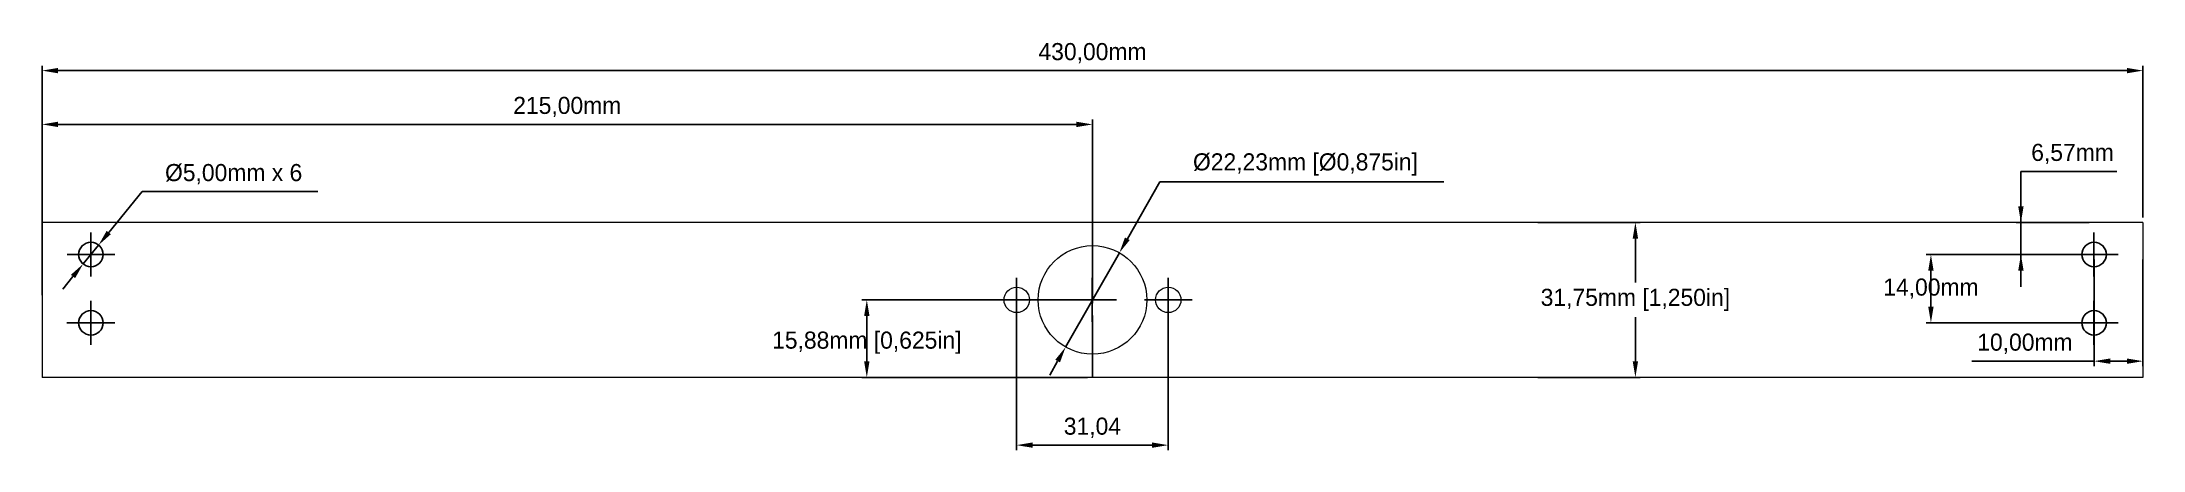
# Paper-space layout '_Top' of a CAD drawing. Header units: millimetres. Extents: x -215 to 215, y 124 to 207.
import ezdxf

# ---------------------------------------------------------------- set-up
doc = ezdxf.new("R2010")
doc.units = ezdxf.units.MM
doc.header["$PDSIZE"] = -1
doc.linetypes.add('CENTERX2', pattern=[20.32, 12.7, -2.54, 2.54, -2.54])
doc.dimstyles.new('ISO-25', dxfattribs={"dimtxt": 2.5, "dimasz": 2.5, "dimexe": 1.25, "dimexo": 0.625, "dimtad": 1, "dimtxsty": 'Standard', "dimcen": 2.5, "dimadec": 0, "dimazin": 0, "dimtfac": 1, "dimtmove": 0, "dimatfit": 3, "dimfxl": 1, "dimarcsym": 0})

# ---------------------------------------------------------------- blocks, each defined once
blk = doc.blocks.new('*D3')
at = {"color": 0, "lineweight": -2}
for p, q in [((13.77, 178.78), (7.13, 167.11)), ((71.88, 178.78), (13.77, 178.78)), ((-5.5, 144.93), (5.5, 164.24)), ((-7.13, 142.06), (-8.76, 139.19))]:
    blk.add_line(p, q, dxfattribs=at)
at = {"color": 0}
for points in [[(6.65, 167.39), (7.61, 166.84), (5.5, 164.24)], [(-6.65, 141.79), (-7.61, 142.33), (-5.5, 144.93)]]:
    blk.add_solid(points, dxfattribs=at)
at = {"layer": 'Defpoints', "color": 0}
for p in [(5.5, 164.24), (-5.5, 144.93)]:
    blk.add_point(p, dxfattribs=at)
at = {"color": 0, "insert": (43.59, 182.34), "char_height": 3.5, "attachment_point": 5}
blk.add_mtext('%%c22,23mm [%%c0,875in]', dxfattribs=at)
blk = doc.blocks.new('*D4')
at = {"color": 0, "lineweight": -2}
for p, q in [((-194.51, 176.79), (-201.34, 168.39)), ((-158.57, 176.79), (-194.51, 176.79)), ((-206.58, 161.95), (-203.42, 165.83)), ((-208.66, 159.39), (-210.74, 156.82))]:
    blk.add_line(p, q, dxfattribs=at)
at = {"color": 0}
for points in [[(-201.77, 168.74), (-200.91, 168.04), (-203.42, 165.83)], [(-208.23, 159.04), (-209.09, 159.73), (-206.58, 161.95)]]:
    blk.add_solid(points, dxfattribs=at)
at = {"layer": 'Defpoints', "color": 0}
for p in [(-203.42, 165.83), (-206.58, 161.95)]:
    blk.add_point(p, dxfattribs=at)
at = {"color": 0, "insert": (-175.78, 180.35), "char_height": 3.5, "attachment_point": 5}
blk.add_mtext('%%c5,00mm x 6', dxfattribs=at)
blk = doc.blocks.new('*D5')
at = {"color": 0, "lineweight": -2}
for p, q in [((-215, 171.46), (-215, 202.56)), ((215, 171.46), (215, 202.56)), ((-211.7, 201.56), (211.7, 201.56))]:
    blk.add_line(p, q, dxfattribs=at)
at = {"color": 0}
for points in [[(-211.7, 202.11), (-211.7, 201.01), (-215, 201.56)], [(211.7, 201.01), (211.7, 202.11), (215, 201.56)]]:
    blk.add_solid(points, dxfattribs=at)
at = {"layer": 'Defpoints', "color": 0}
for p in [(215, 201.56), (-215, 170.46), (215, 170.46)]:
    blk.add_point(p, dxfattribs=at)
at = {"color": 0, "insert": (0, 205.13), "char_height": 3.5, "attachment_point": 5}
blk.add_mtext('430,00mm', dxfattribs=at)
blk = doc.blocks.new('*D6')
at = {"color": 0, "lineweight": -2}
for p, q in [((91.15, 170.46), (112.11, 170.46)), ((111.11, 167.16), (111.11, 158.15)), ((111.11, 142.01), (111.11, 151.02)), ((91.15, 138.71), (112.11, 138.71))]:
    blk.add_line(p, q, dxfattribs=at)
at = {"color": 0}
for points in [[(111.66, 167.16), (110.56, 167.16), (111.11, 170.46)], [(110.56, 142.01), (111.66, 142.01), (111.11, 138.71)]]:
    blk.add_solid(points, dxfattribs=at)
at = {"layer": 'Defpoints', "color": 0}
for p in [(90.15, 170.46), (90.15, 138.71), (111.11, 138.71)]:
    blk.add_point(p, dxfattribs=at)
at = {"color": 0, "insert": (111.11, 154.59), "char_height": 3.5, "attachment_point": 5}
blk.add_mtext('31,75mm [1,250in]', dxfattribs=at)
blk = doc.blocks.new('*D7')
at = {"color": 0, "lineweight": -2}
for p, q in [((-15.54, 153.59), (-15.54, 123.84)), ((15.5, 153.59), (15.5, 123.84)), ((-12.24, 124.84), (12.2, 124.84))]:
    blk.add_line(p, q, dxfattribs=at)
at = {"color": 0}
for points in [[(-12.24, 125.39), (-12.24, 124.29), (-15.54, 124.84)], [(12.2, 124.29), (12.2, 125.39), (15.5, 124.84)]]:
    blk.add_solid(points, dxfattribs=at)
at = {"layer": 'Defpoints', "color": 0}
for p in [(-15.54, 154.59), (15.5, 154.59), (15.5, 124.84)]:
    blk.add_point(p, dxfattribs=at)
at = {"color": 0, "insert": (-0.02, 128.4), "char_height": 3.5, "attachment_point": 5}
blk.add_mtext('31,04', dxfattribs=at)
blk = doc.blocks.new('*D8')
at = {"color": 0, "lineweight": -2}
for p, q in [((209.62, 180.91), (190.02, 180.91)), ((190.02, 180.91), (190.02, 170.46)), ((204, 170.46), (189.02, 170.46)), ((190.02, 163.89), (190.02, 170.46)), ((204, 163.89), (189.02, 163.89)), ((190.02, 163.89), (190.02, 157.28))]:
    blk.add_line(p, q, dxfattribs=at)
at = {"color": 0}
for points in [[(189.47, 173.76), (190.57, 173.76), (190.02, 170.46)], [(190.57, 160.59), (189.47, 160.59), (190.02, 163.89)]]:
    blk.add_solid(points, dxfattribs=at)
at = {"layer": 'Defpoints', "color": 0}
for p in [(190.02, 170.46), (205, 170.46), (205, 163.89)]:
    blk.add_point(p, dxfattribs=at)
at = {"color": 0, "insert": (200.58, 184.48), "char_height": 3.5, "attachment_point": 5}
blk.add_mtext('6,57mm', dxfattribs=at)
blk = doc.blocks.new('*D9')
at = {"color": 0, "lineweight": -2}
for p, q in [((203.96, 163.89), (170.6, 163.89)), ((171.6, 160.59), (171.6, 153.19)), ((203.96, 149.89), (170.6, 149.89))]:
    blk.add_line(p, q, dxfattribs=at)
at = {"color": 0}
for points in [[(172.15, 160.59), (171.05, 160.59), (171.6, 163.89)], [(171.05, 153.19), (172.15, 153.19), (171.6, 149.89)]]:
    blk.add_solid(points, dxfattribs=at)
at = {"layer": 'Defpoints', "color": 0}
for p in [(204.96, 163.89), (171.6, 149.89), (204.96, 149.89)]:
    blk.add_point(p, dxfattribs=at)
at = {"color": 0, "insert": (171.6, 156.89), "char_height": 3.5, "attachment_point": 5}
blk.add_mtext('14,00mm', dxfattribs=at)
blk = doc.blocks.new('*D10')
at = {"color": 0, "lineweight": -2}
for p, q in [((205, 162.89), (205, 141.04)), ((215, 162.89), (215, 141.04)), ((205, 142.04), (179.98, 142.04)), ((208.3, 142.04), (211.7, 142.04))]:
    blk.add_line(p, q, dxfattribs=at)
at = {"color": 0}
for points in [[(208.3, 142.59), (208.3, 141.49), (205, 142.04)], [(211.7, 141.49), (211.7, 142.59), (215, 142.04)]]:
    blk.add_solid(points, dxfattribs=at)
at = {"layer": 'Defpoints', "color": 0}
for p in [(205, 163.89), (215, 163.89), (215, 142.04)]:
    blk.add_point(p, dxfattribs=at)
at = {"color": 0, "insert": (190.84, 145.61), "char_height": 3.5, "attachment_point": 5}
blk.add_mtext('10,00mm', dxfattribs=at)
blk = doc.blocks.new('*D11')
at = {"color": 0, "lineweight": -2}
for p, q in [((-215, 155.59), (-215, 191.54)), ((-3.3, 190.54), (-211.7, 190.54)), ((0, 155.59), (0, 191.54))]:
    blk.add_line(p, q, dxfattribs=at)
at = {"color": 0}
for points in [[(-211.7, 191.09), (-211.7, 189.99), (-215, 190.54)], [(-3.3, 189.99), (-3.3, 191.09), (0, 190.54)]]:
    blk.add_solid(points, dxfattribs=at)
at = {"layer": 'Defpoints', "color": 0}
for p in [(-215, 190.54), (-215, 154.59), (0, 154.59)]:
    blk.add_point(p, dxfattribs=at)
at = {"color": 0, "insert": (-107.5, 194.11), "char_height": 3.5, "attachment_point": 5}
blk.add_mtext('215,00mm', dxfattribs=at)
blk = doc.blocks.new('*D12')
at = {"color": 0, "lineweight": -2}
for p, q in [((-1.04, 154.59), (-47.19, 154.59)), ((-46.19, 151.28), (-46.19, 142.01)), ((-1, 138.71), (-47.19, 138.71))]:
    blk.add_line(p, q, dxfattribs=at)
at = {"color": 0}
for points in [[(-45.64, 151.28), (-46.74, 151.28), (-46.19, 154.59)], [(-46.74, 142.01), (-45.64, 142.01), (-46.19, 138.71)]]:
    blk.add_solid(points, dxfattribs=at)
at = {"layer": 'Defpoints', "color": 0}
for p in [(-0.04, 154.59), (-46.19, 138.71), (0, 138.71)]:
    blk.add_point(p, dxfattribs=at)
at = {"color": 0, "insert": (-46.19, 145.82), "char_height": 3.5, "attachment_point": 5}
blk.add_mtext('15,88mm [0,625in]', dxfattribs=at)

psp = doc.layouts.new('_Top')

# ---------------------------------------------------------------- linework, layer by layer
at = {"color": 7, "linetype": 'Continuous', "lineweight": 15}
for p, q in [((215, 170.462), (-215, 170.462)), ((-215, 170.462), (-215, 138.712)), ((215, 170.462), (215, 138.712)), ((215, 138.712), (-215, 138.712))]:
    psp.add_line(p, q, dxfattribs=at)
at = {"color": 2}
for p, q in [((-205, 168.404), (-205, 159.371)), ((204.96, 168.404), (204.96, 159.371)), ((-209.848, 163.888), (-200.071, 163.888)), ((200.112, 163.888), (209.888, 163.888)), ((-15.54, 159.103), (-15.54, 150.07)), ((-0.04, 159.103), (-0.04, 150.07)), ((15.46, 159.103), (15.46, 150.07)), ((-205.04, 154.404), (-205.04, 145.371)), ((-20.388, 154.587), (-10.612, 154.587)), ((-4.888, 154.587), (4.888, 154.587)), ((10.612, 154.587), (20.388, 154.587)), ((204.96, 154.404), (204.96, 145.371)), ((-209.888, 149.888), (-200.112, 149.888)), ((200.112, 149.888), (209.888, 149.888))]:
    psp.add_line(p, q, dxfattribs=at)
at = {"color": 7, "linetype": 'CENTERX2'}
psp.add_line((0, 138.712), (0, 170.462), dxfattribs=at)
at = {"color": 7, "linetype": 'Continuous'}
for centre in [(-205, 163.888), (205, 163.888), (-205, 149.888)]:
    psp.add_circle(centre, 2.5, dxfattribs=at)
at = {"color": 7, "linetype": 'Continuous', "lineweight": 15}
for centre, radius in [((-205, 163.888), 2.5), ((0, 154.587), 11.113), ((205, 163.888), 2.5), ((-15.5, 154.587), 2.6), ((15.5, 154.587), 2.6), ((-205, 149.888), 2.5)]:
    psp.add_circle(centre, radius, dxfattribs=at)
at = {"linetype": 'Continuous'}
psp.add_circle((205, 149.888), 2.5, dxfattribs=at)
at = {"linetype": 'Continuous', "lineweight": 15}
psp.add_circle((205, 149.888), 2.5, dxfattribs=at)

# ---------------------------------------------------------------- dimensions: what is measured, and where the dimension line sits
at = {"color": 1}
for base, p1, p2, override, picture, middle in [((215, 201.562), (-215, 170.462), (215, 170.462), {"dimtxt": 3.5, "dimasz": 3.302, "dimexe": 1, "dimexo": 1, "dimgap": 1.524, "dimtih": 1, "dimtoh": 1, "dimzin": 0, "dimpost": '<>mm', "dimadec": 2, "dimtzin": 0}, '*D5', (0, 205.127)), ((-215, 190.542), (0, 154.587), (-215, 154.587), {"dimtxt": 3.5, "dimasz": 3.302, "dimexe": 1, "dimexo": 1, "dimgap": 1.524, "dimtih": 1, "dimtoh": 1, "dimzin": 0, "dimpost": '<>mm', "dimadec": 2, "dimtzin": 0}, '*D11', (-107.5, 194.107)), ((15.5, 124.838), (-15.54, 154.587), (15.5, 154.587), {"dimtxt": 3.5, "dimasz": 3.302, "dimexe": 1, "dimexo": 1, "dimgap": 1.524, "dimtih": 1, "dimtoh": 1, "dimzin": 0, "dimadec": 2, "dimtzin": 0}, '*D7', (-0.02, 128.403))]:
    dim = psp.add_linear_dim(base=base, p1=p1, p2=p2, dimstyle='ISO-25', override=override, dxfattribs=at)
    dim.commit()
    dim.dimension.update_dxf_attribs({"geometry": picture, "text_midpoint": middle})
for p1, p2, override, picture, middle in [((-206.577, 161.948), (-203.423, 165.827), {"dimtxt": 3.5, "dimasz": 3.302, "dimexe": 1, "dimexo": 1, "dimgap": 1.524, "dimtih": 1, "dimtoh": 1, "dimzin": 0, "dimpost": '<>mm x 6', "dimadec": 2, "dimtzin": 0}, '*D4', (-175.782, 176.785)), ((-5.49769, 144.92932), (5.49769, 164.24388), {"dimtxt": 3.5, "dimasz": 3.302, "dimexe": 1, "dimexo": 1, "dimgap": 1.524, "dimtih": 1, "dimtoh": 1, "dimzin": 0, "dimpost": '<>mm', "dimadec": 2, "dimtzin": 0}, '*D3', (43.58613, 178.7759))]:
    dim = psp.add_diameter_dim_2p(p1=p1, p2=p2, dimstyle='ISO-25', override=override, dxfattribs=at)
    dim.commit()
    dim.dimension.update_dxf_attribs({"geometry": picture, "text_midpoint": middle, "dimtype": 163})
for base, p1, p2, picture, middle in [((190.016, 170.462), (205, 163.888), (205, 170.462), '*D8', (200.581, 180.912)), ((171.598, 149.888), (204.96, 163.888), (204.96, 149.888), '*D9', (171.598, 156.888)), ((-46.191232279, 138.711601601), (-0.040482922, 154.586601601), (0, 138.711601601), '*D12', (-46.191232279, 145.815988157))]:
    dim = psp.add_linear_dim(base=base, p1=p1, p2=p2, angle=90, dimstyle='ISO-25', override={"dimtxt": 3.5, "dimasz": 3.302, "dimexe": 1, "dimexo": 1, "dimgap": 1.524, "dimtih": 1, "dimtoh": 1, "dimzin": 0, "dimpost": '<>mm', "dimadec": 2, "dimtzin": 0}, dxfattribs=at)
    dim.commit()
    dim.dimension.update_dxf_attribs({"geometry": picture, "text_midpoint": middle, "dimtype": 160})
dim = psp.add_linear_dim(base=(111.113, 138.712), p1=(90.148, 170.462), p2=(90.148, 138.712), angle=90, dimstyle='ISO-25', override={"dimtxt": 3.5, "dimasz": 3.302, "dimexe": 1, "dimexo": 1, "dimgap": 1.524, "dimtih": 1, "dimtoh": 1, "dimzin": 0, "dimpost": '<>mm', "dimadec": 2, "dimtzin": 0}, dxfattribs=at)
dim.commit()
dim.dimension.update_dxf_attribs({"geometry": '*D6', "text_midpoint": (111.113, 154.587)})
dim = psp.add_linear_dim(base=(215, 142.043), p1=(205, 163.888), p2=(215, 163.888), dimstyle='ISO-25', override={"dimtxt": 3.5, "dimasz": 3.302, "dimexe": 1, "dimexo": 1, "dimgap": 1.524, "dimtih": 1, "dimtoh": 1, "dimzin": 0, "dimpost": '<>mm', "dimadec": 2, "dimtzin": 0}, dxfattribs=at)
dim.commit()
dim.dimension.update_dxf_attribs({"geometry": '*D10', "text_midpoint": (190.841, 142.043), "dimtype": 160})

doc.saveas('drawing.dxf')
